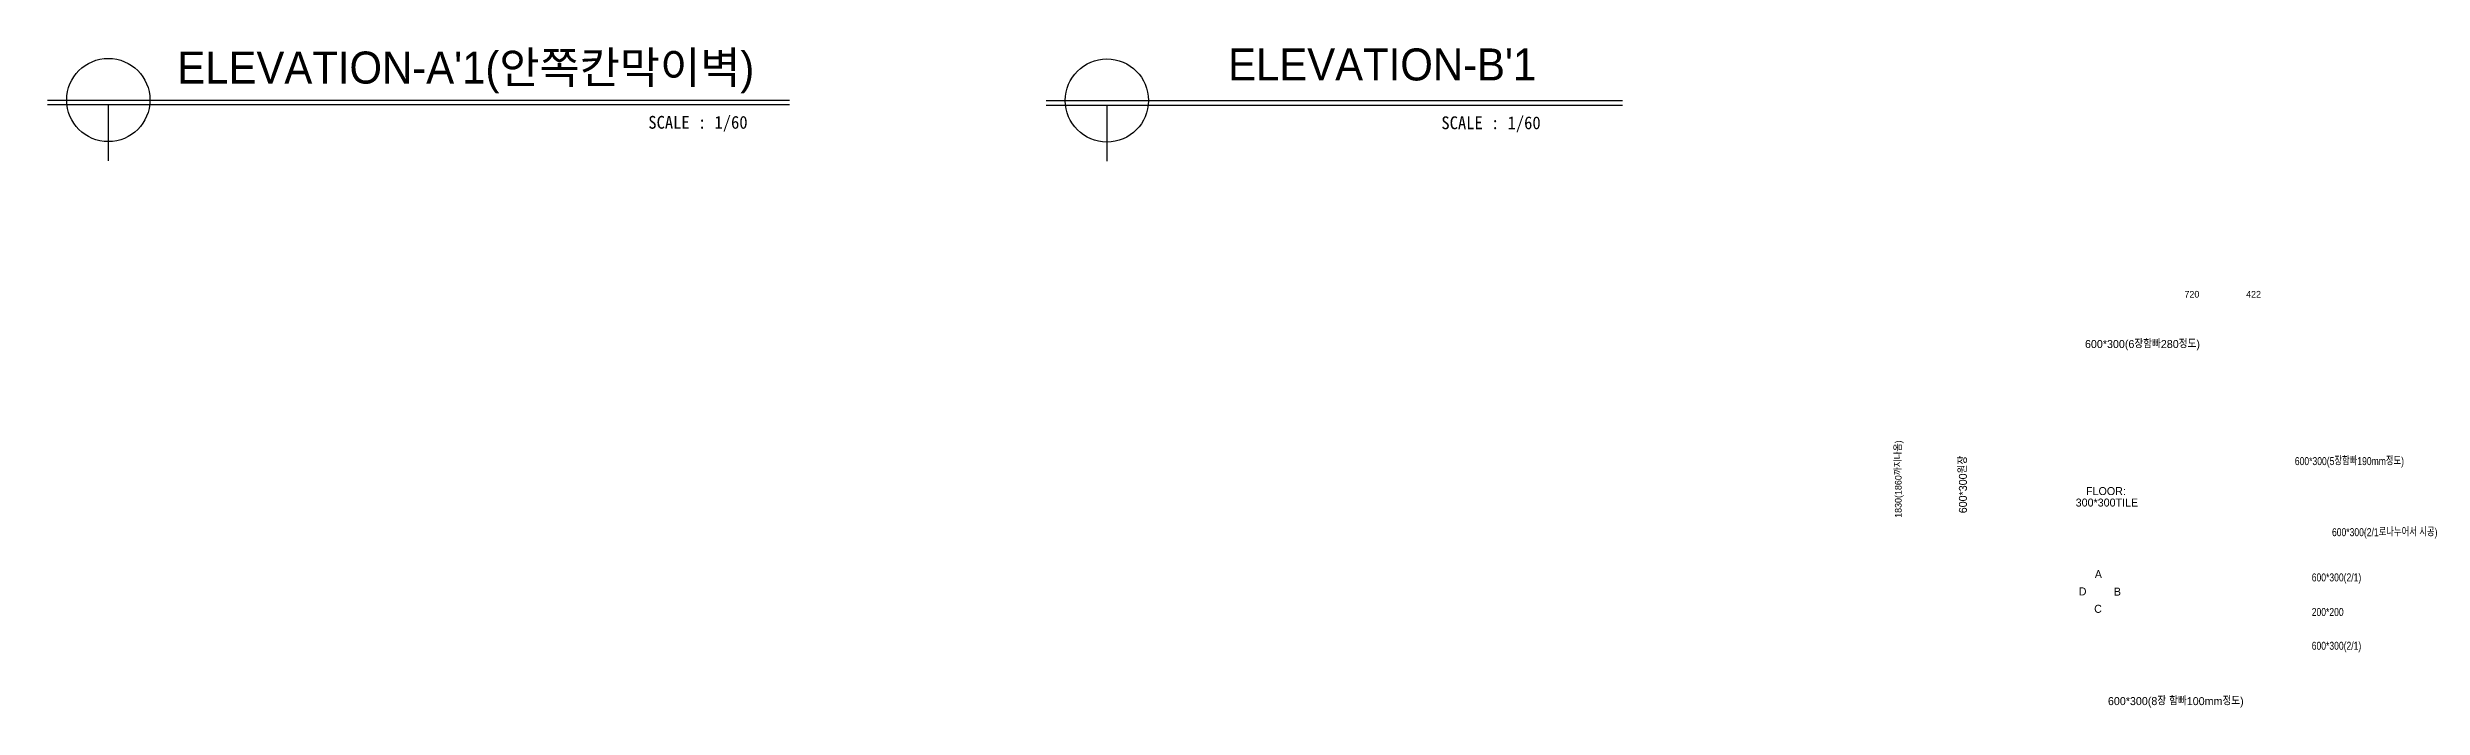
# Model space of a CAD drawing. Header units: inches. Extents: x -1249499 to 290957, y -589671 to 1013543.
# Drawn here: x -1206246 to -1183983, y 235698 to 241888 of the extents above; entities that cross this region are included whole.
import ezdxf

# ---------------------------------------------------------------- set-up
doc = ezdxf.new("R2010")
doc.units = ezdxf.units.IN
doc.header["$MEASUREMENT"] = 0
for name, color, linetype in [('4', 4, 'Continuous'), ('INS', 4, 'Continuous'), ('INT', 4, 'Continuous')]:
    doc.layers.add(name, color=color, linetype=linetype)
doc.styles.get("Standard").update_dxf_attribs({"font": 'DotumChe.ttf'})
doc.styles.add('STYLE1', font='ses.shx', dxfattribs={"bigfont": 'shs.shx'})

msp = doc.modelspace()

# ---------------------------------------------------------------- linework, layer by layer
at = {"color": 7}
for p, q in [((-1206245.8, 241395.3), (-1199290.2, 241395.3)), ((-1205675.8, 241353), (-1205675.8, 240825.3)), ((-1196885, 241390.8), (-1191482.9, 241390.8)), ((-1196315, 241348.5), (-1196315, 240820.8))]:
    msp.add_line(p, q, dxfattribs=at)
at = {"color": 2}
for p, q in [((-1206245.8, 241353), (-1199290.2, 241353)), ((-1196885, 241348.5), (-1191482.9, 241348.5))]:
    msp.add_line(p, q, dxfattribs=at)
at = {"color": 7}
for centre in [(-1205675.8, 241395.3), (-1196315, 241390.8)]:
    msp.add_circle(centre, 390, dxfattribs=at)

# ---------------------------------------------------------------- texts
at = {"color": 3}
for s, insert, char_height, attachment_point in [("\\fStylus BT|b0|i0|c0|p34; \\f굴림|b0|i0|c129|p50;ELEVATION-A'1(안쪽칸막이벽)", (-1202380.5, 241849.6), 300, 2), ("\\fStylus BT|b0|i0|c0|p34; \\f굴림|b0|i0|c129|p50;ELEVATION-B'1", (-1193790.2, 241878.9), 300, 2), ('SCALE : 1/60', (-1199683.2, 241246.2), 120, 3), ('SCALE : 1/60', (-1192248.9, 241241.7), 120, 3)]:
    msp.add_mtext(s, dxfattribs=dict(at, insert=insert, char_height=char_height, attachment_point=attachment_point))
at = {"layer": '4', "style": 'STYLE1'}
for s, p in [('720', (-1186214, 239542.6)), ('422', (-1185635.9, 239542.6))]:
    msp.add_text(s, height=62.5, dxfattribs=at).set_placement(p)
msp.add_text('1830(1860까지나옴)', height=62.5, rotation=90, dxfattribs=at).set_placement((-1188865.7, 237477.1))
at = {"layer": 'INS', "style": 'STYLE1'}
for s, p in [('600*300(6장함빠280정도)', (-1187146.5, 239069.5)), ('300*300TILE', (-1187233.7, 237582.9)), ('FLOOR: ', (-1187136.5, 237690.7)), ('600*300(8장 함빠100mm정도)', (-1186931.5, 235721))]:
    msp.add_text(s, height=75, dxfattribs=at).set_placement(p)
msp.add_text('600*300원장', height=75, rotation=90, dxfattribs=at).set_placement((-1188253.2, 237520))
at = {"layer": 'INS', "style": 'STYLE1', "width": 0.8}
for s, p in [('600*300(5장함빠190mm정도)', (-1185179.2, 237971.7)), ('600*300(2/1로나누어서 시공)', (-1184831, 237305.1)), ('600*300(2/1)', (-1185020.8, 236881)), ('200*200', (-1185020.8, 236556.6)), ('600*300(2/1)', (-1185020.8, 236239.9))]:
    msp.add_text(s, height=75, dxfattribs=at).set_placement(p)
at = {"layer": 'INT', "style": 'STYLE1'}
for s, p in [('A', (-1187054.4, 236911.6)), ('D', (-1187205, 236749.8)), ('C', (-1187060.6, 236586.5)), ('B', (-1186876.1, 236747.5))]:
    msp.add_text(s, height=75, dxfattribs=at).set_placement(p)

doc.saveas('drawing.dxf')
